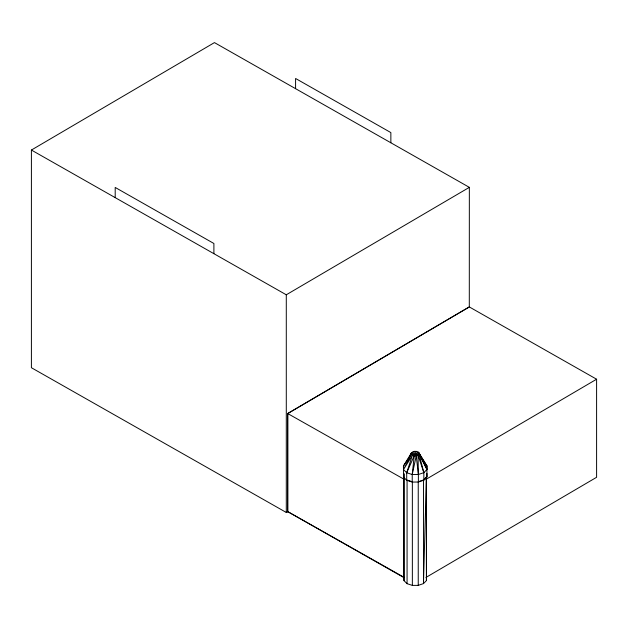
<?xml version="1.0" encoding="UTF-8"?>
<svg xmlns="http://www.w3.org/2000/svg" width="628" height="628" viewBox="0 0 628 628"><rect width="100%" height="100%" fill="white"/><g stroke="black" fill="none" stroke-linecap="round" stroke-linejoin="round"><path stroke-width="0.94" d="M213.897 253.681L213.897 243.491L115.199 187.442L115.199 197.632M469.344 187.348L286.289 294.791L286.289 512.464L287.687 511.592L287.687 413.53L469.297 306.927L469.344 187.348L214.454 42.602L31.4 150.045L31.4 367.718L286.289 512.464L287.977 511.475M425.965 577.446L596.6 477.288L596.6 379.218L469.297 306.927L287.734 413.554L287.734 511.624L403.953 577.258L404 580.657L407.07 583.679L412.353 585.398L418.24 585.375L423.476 583.6L426.451 580.555L426.404 477.437M426.428 577.171L426.451 580.555L426.451 476.919L423.476 479.973L418.24 481.739L418.24 585.375M426.451 476.919L423.476 583.6L423.476 479.973M412.227 482.061L406.701 480.271L406.701 472.735L414.221 455.826L417.997 451.956L426.907 465.913L426.954 476.997L423.845 480.185L418.374 482.029L412.227 482.061L412.227 474.533L414.221 455.826L414.158 451.375L416.183 451.367L419.049 452.992L426.907 465.913L426.954 469.469L423.845 472.656L418.374 474.501L412.227 474.533L406.701 472.735L403.498 469.579L403.451 466.023L411.34 453.031L414.158 451.375M412.227 474.533L416.246 455.818L418.044 455.214L419.064 454.162L419.049 452.992L414.221 455.826L412.408 455.237L411.356 454.201L411.34 453.031L414.221 455.826L416.246 455.818L418.374 474.501L418.374 482.029M406.701 472.735L412.408 455.237L403.498 469.579L411.356 454.201L414.221 455.826L418.044 455.214L423.845 472.656L423.845 480.185M412.361 451.987L414.221 455.826L416.183 451.367M409.346 457.113L411.34 453.031M410.131 456.156L411.026 454.491M411.356 454.201L403.451 466.023L403.498 477.107L406.701 480.271M425.965 479.376L596.6 379.218M414.221 455.826L419.064 454.162L426.954 469.469L419.049 452.992M31.4 150.045L286.289 294.791M287.687 413.53L403.953 479.195M287.687 511.592L403.953 577.627L403.953 473.63L404 580.657M425.627 464.649L426.907 465.913M417.997 451.956L418.876 453.62M419.064 454.162L423.845 472.656M418.044 455.214L418.374 474.501M426.907 473.441L426.954 476.997M403.451 473.559L403.498 477.107M426.404 477.413L426.451 580.555M412.353 585.398L412.353 481.77L407.07 480.051L407.07 583.679M390.859 142.776L390.859 132.587L295.584 78.484L295.584 88.674"/></g></svg>
